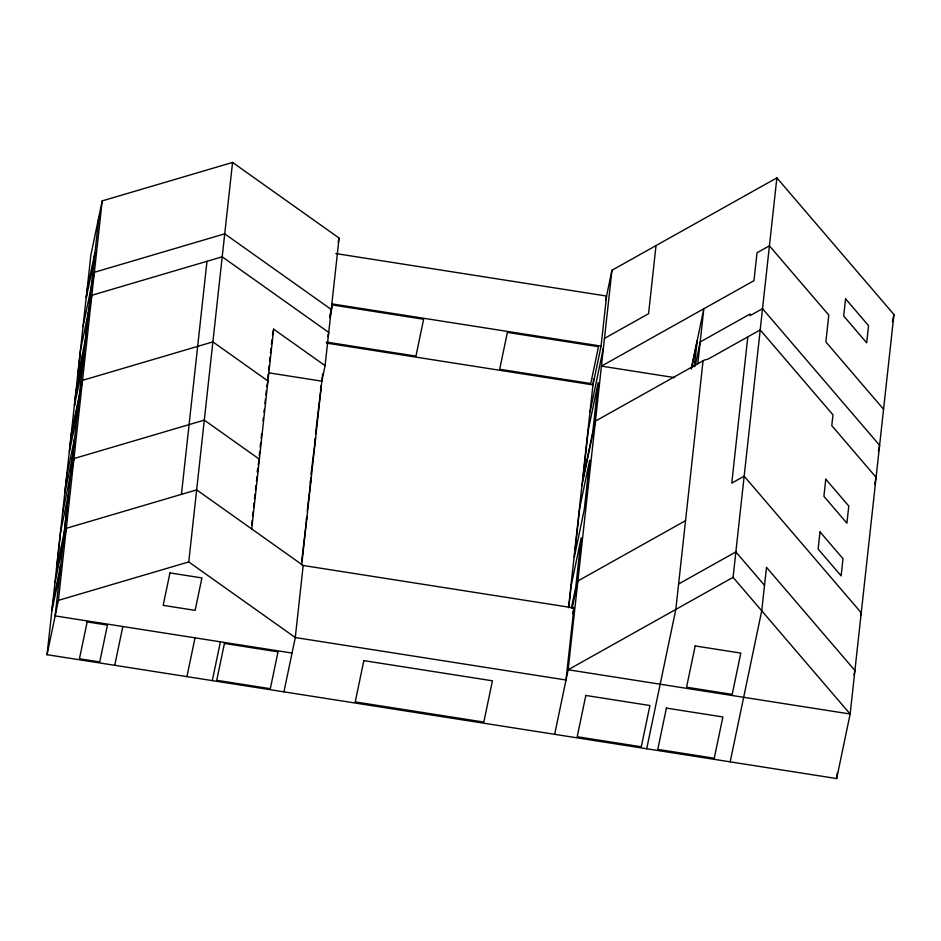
<?xml version="1.0" encoding="UTF-8"?>
<svg xmlns="http://www.w3.org/2000/svg" width="941" height="941" viewBox="0 0 941 941"><rect width="100%" height="100%" fill="white"/><g stroke="black" fill="none" stroke-linecap="round" stroke-linejoin="round"><path stroke-width="1.41" d="M605.651 300.402L611.944 270.279L776.878 177.873L893.95 314.517L850.146 714.007L836.667 778.56L47.05 654.689L90.854 255.199L102.193 200.892L232.556 162.44L339.078 238.049L325.092 365.649L321.857 381.164L268.926 372.859M88.242 313.282L85.255 340.442L77.562 377.294L80.538 350.146L91.853 295.262L222.205 256.811L328.738 332.42L327.856 336.655M98.958 216.406L55.154 615.896L292.039 653.054M47.05 654.689L58.401 600.37L102.193 200.892M181.437 494.366L206.985 261.304M54.954 582.632L66.293 528.324L196.657 489.873L303.178 565.482L573.904 607.957L566 680.002L295.286 637.539L188.753 561.93L232.556 162.44M251.659 524.749L252.141 520.397M252.623 516.033L253.094 511.681M253.576 507.317L254.058 502.965M254.529 498.601L255.011 494.248M255.481 489.885L255.964 485.532M256.446 481.18L256.917 476.816M257.399 472.464L257.869 468.1L257.281 470.935M259.234 455.738L259.704 451.398M260.186 447.057L260.657 442.717M261.139 438.377L261.61 434.036M263.057 420.886L263.362 418.004M263.998 412.229L264.315 409.347M264.95 403.571L265.421 399.243M265.903 394.914L266.374 390.586M267.691 378.611L268.161 374.318M268.632 370.013L269.102 365.708M269.573 361.415L270.043 357.11M270.514 352.804L270.984 348.511M271.455 344.206L271.925 339.913M251.729 528.96L273.631 329.127L325.092 365.649M321.234 385.881L315.564 433.766M301.696 564.976L322.645 373.942M303.178 565.482L295.286 637.539L283.935 691.847M568.529 607.745L593.653 378.658M568.858 607.145L571.234 585.384L581.185 537.77L575.774 587.09L571.387 608.098M326.586 343.1L592.971 384.893L601.076 346.1L606.557 296.039L335.843 253.564M611.944 270.279L568.141 669.769L554.661 734.321M656.03 245.577L648.561 313.706L604.475 338.395M697.799 363.744L703.821 308.766L691.353 368.484M703.068 360.791L675.814 609.439L646.702 748.754M747.801 336.854L731.769 483.121L744.166 476.17L861.238 612.814L860.639 615.685M733.074 577.362L568.141 669.769L850.146 714.007L733.074 577.362L776.878 177.873M836.667 778.56L837.302 772.761M83.02 326.598L94.371 272.29L224.723 233.839L331.256 309.448L329.785 316.505M71.175 434.648L82.526 380.34L212.878 341.889L267.95 380.976L266.75 386.716M62.6 512.88L73.939 458.573L204.303 420.121L259.375 459.208L258.175 464.948M114.731 665.311L122.836 626.506M186.93 676.626L195.034 637.833M272.431 334.867L273.631 329.127M212.301 680.614L220.406 641.821M338.195 242.284L339.078 238.049M329.879 317.729L332.549 304.978L423.626 319.258L415.934 356.121L326.292 342.054M320.505 388.68L321.104 385.845M314.623 442.329L315.517 438.083L310.942 474.676M310.036 482.862L311.224 477.193L307.248 510.951M306.307 519.432L306.907 516.597L301.708 561.377M589.972 412.252L603.452 347.7M581.914 485.662L595.406 421.109L704.397 360.05L708.22 359.039L760.199 329.915L832.973 414.84L831.785 425.614L876.095 477.334L874.601 484.509M572.187 608.227L577.88 580.973L685.542 520.655M572.704 613.673L573.904 607.957M691.353 369.06L697.316 340.536L694.152 366.79M695.128 366.143L700.186 341.971L750.236 313.918L750.048 315.67L762.528 308.672L879.612 445.316L878.412 451.057M730.181 761.857L761.728 610.803L766.503 567.317L854.922 670.51L854.016 674.815M892.456 321.693L893.95 314.517M678.602 583.996L735.862 551.92L764.515 585.373M58.401 600.37L188.753 561.93M331.797 303.861L601.076 346.1M674.615 377.612L601.428 366.131L753.964 280.677L757.023 252.764L769.42 245.824L828.786 315.106L825.857 341.901L883.564 409.253M52.861 602.522L52.002 610.415L59.695 573.563L60.565 565.67L52.861 602.522M60.671 531.312L56.542 568.964L64.247 532.112L68.375 494.46L60.671 531.312M66.776 475.699L64.87 493.037L72.575 456.185L74.468 438.835L66.776 475.699M71.104 436.142L69.411 451.598L77.115 414.746L78.809 399.278L71.104 436.142M76.021 391.338L74.468 405.524L82.161 368.672L83.725 354.486L76.021 391.338M87.148 289.804L86.301 297.603L93.994 260.751L94.853 252.953L87.148 289.804M579.75 507.752L574.339 557.072L584.29 509.457L589.701 460.137L579.75 507.752M588.266 430.119L582.855 479.44L592.806 431.825L598.205 382.505L588.266 430.119M819.999 531.877L818.129 549.026L841.125 575.868L843.007 558.719L819.999 531.877M825.775 479.192L823.904 496.342L846.9 523.184L848.782 506.035L825.775 479.192M845.559 298.803L843.677 315.953L866.673 342.806L868.555 325.657L845.559 298.803M87.16 621.919L79.456 658.771L99.734 661.946L107.439 625.095L87.16 621.919M169.956 572.916L163.181 605.357L195.14 610.368L201.915 577.939L169.956 572.916M224.44 643.456L216.736 680.308L270.314 688.706L278.018 651.854L224.44 643.456M363.849 660.629L355.228 701.915L483.815 722.088L492.437 680.802L363.849 660.629M507.387 332.396L499.683 369.26L590.772 383.552L598.476 346.688L507.387 332.396M585.831 695.458L577.209 736.732L641.292 746.789L649.913 705.515L585.831 695.458M666.404 708.091L657.783 749.377L714.254 758.234L722.876 716.96L666.404 708.091M695.187 645.938L686.554 687.212L732.192 694.376L740.814 653.101L695.187 645.938"/></g></svg>
